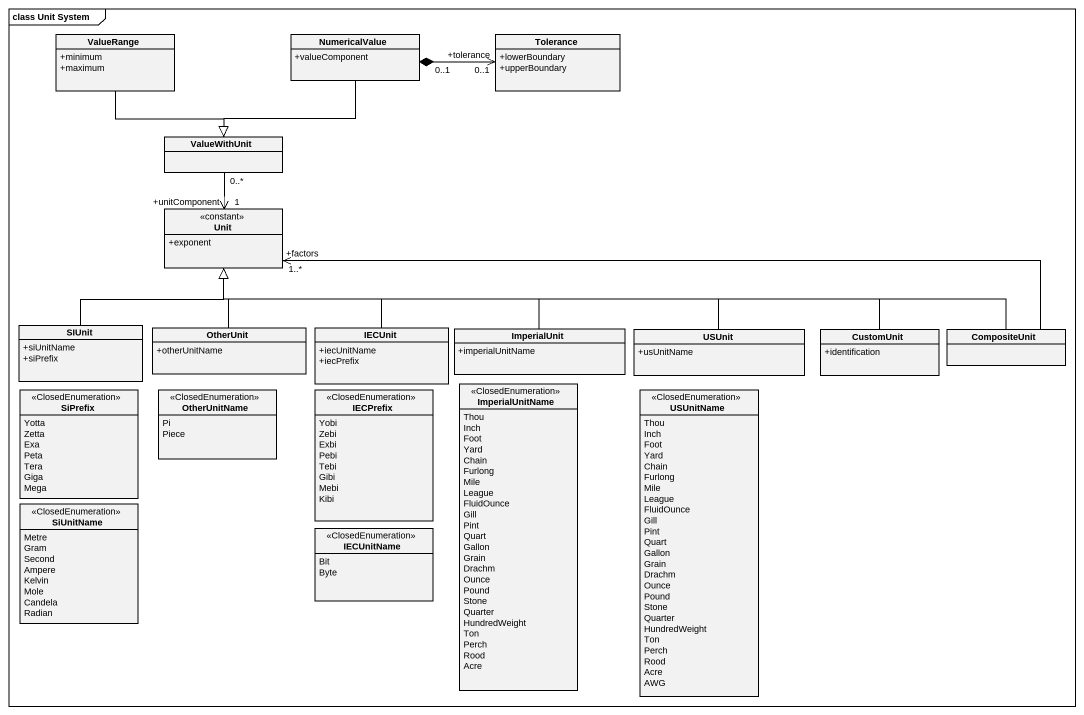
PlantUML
@startuml
mainframe class Unit System
hide circle
hide empty members
skinparam classAttributeIconSize 0
class ValueRange {
  +minimum
  +maximum
}
class NumericalValue {
  +valueComponent
}
class Tolerance {
  +lowerBoundary
  +upperBoundary
}
class ValueWithUnit
class Unit <<constant>> {
  +exponent
}
class SIUnit {
  +siUnitName
  +siPrefix
}
class OtherUnit {
  +otherUnitName
}
class IECUnit {
  +iecUnitName
  +iecPrefix
}
class ImperialUnit {
  +imperialUnitName
}
class USUnit {
  +usUnitName
}
class CustomUnit {
  +identification
}
class CompositeUnit
enum ImperialUnitName <<ClosedEnumeration>> {
  Thou
  Inch
  Foot
  Yard
  Chain
  Furlong
  Mile
  League
  FluidOunce
  Gill
  Pint
  Quart
  Gallon
  Grain
  Drachm
  Ounce
  Pound
  Stone
  Quarter
  HundredWeight
  Ton
  Perch
  Rood
  Acre
}
enum SiPrefix <<ClosedEnumeration>> {
  Yotta
  Zetta
  Exa
  Peta
  Tera
  Giga
  Mega
}
enum OtherUnitName <<ClosedEnumeration>> {
  Pi
  Piece
}
enum IECPrefix <<ClosedEnumeration>> {
  Yobi
  Zebi
  Exbi
  Pebi
  Tebi
  Gibi
  Mebi
  Kibi
}
enum USUnitName <<ClosedEnumeration>> {
  Thou
  Inch
  Foot
  Yard
  Chain
  Furlong
  Mile
  League
  FluidOunce
  Gill
  Pint
  Quart
  Gallon
  Grain
  Drachm
  Ounce
  Pound
  Stone
  Quarter
  HundredWeight
  Ton
  Perch
  Rood
  Acre
  AWG
}
enum SiUnitName <<ClosedEnumeration>> {
  Metre
  Gram
  Second
  Ampere
  Kelvin
  Mole
  Candela
  Radian
}
enum IECUnitName <<ClosedEnumeration>> {
  Bit
  Byte
}
ValueRange --|> ValueWithUnit
NumericalValue "0..1" *-right-> "+tolerance\n0..1" Tolerance
NumericalValue --|> ValueWithUnit
ValueWithUnit "0..*" --> "+unitComponent\n1" Unit
SIUnit -up-|> Unit
OtherUnit -up-|> Unit
IECUnit -up-|> Unit
ImperialUnit -left-|> Unit
USUnit -left-|> Unit
CustomUnit -left-|> Unit
CompositeUnit -left-> "+factors\n1..*" Unit
CompositeUnit -left-|> Unit
@enduml
